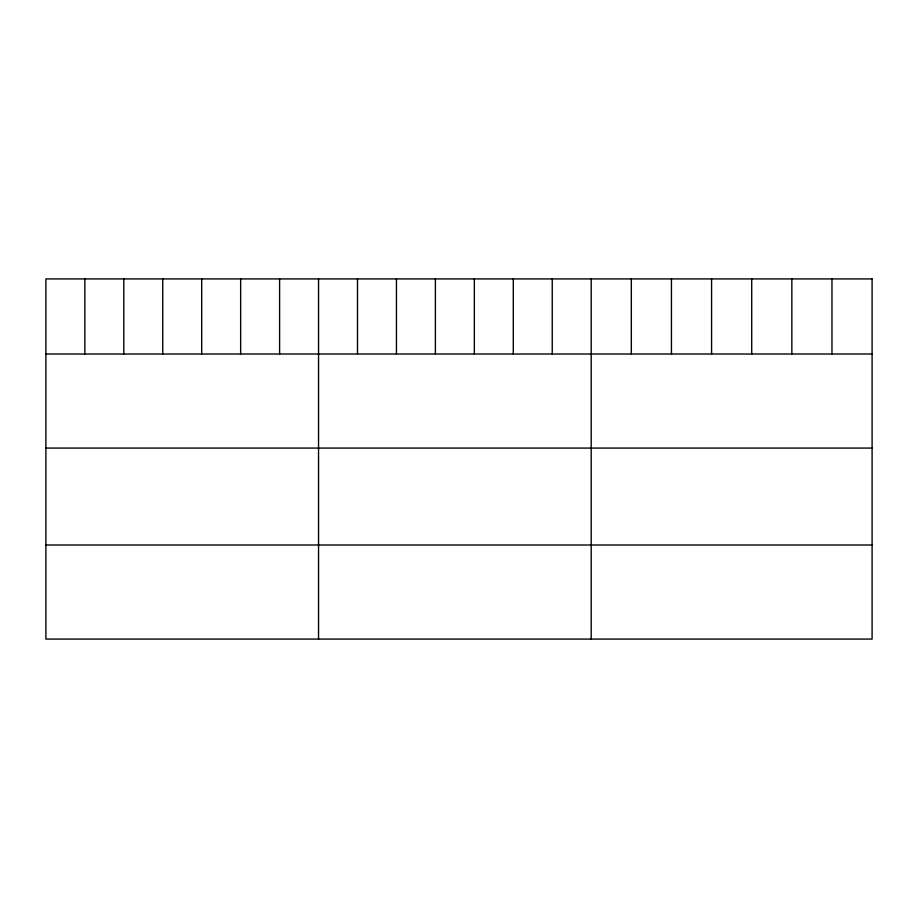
<?xml version="1.0" encoding="UTF-8"?>
<svg xmlns="http://www.w3.org/2000/svg" width="918" height="918" viewBox="0 0 918 918"><rect width="100%" height="100%" fill="white"/><g stroke="black" fill="none" stroke-linecap="round" stroke-linejoin="round"><path stroke-width="1.38" d="M45.9 354.004L872.1 354.004M45.9 448.076L872.1 448.076M45.9 545.005L872.1 545.005M831.972 278.923L831.972 354.004M791.844 278.923L791.844 354.004M751.716 278.923L751.716 354.004M711.576 278.923L711.576 354.004M671.448 278.923L671.448 354.004M631.32 278.923L631.32 354.004M591.192 278.923L591.192 639.077M552.246 278.923L552.246 354.004M513.288 278.923L513.288 354.004M474.342 278.923L474.342 354.004M435.396 278.923L435.396 354.004M396.45 278.923L396.45 354.004M357.492 278.923L357.492 354.004M318.546 278.923L318.546 639.077M279.6 278.923L279.6 354.004M240.642 278.923L240.642 354.004M201.696 278.923L201.696 354.004M162.75 278.923L162.75 354.004M123.804 278.923L123.804 354.004M84.846 278.923L84.846 354.004M872.1 278.923L45.9 278.923L45.9 639.077L872.1 639.077L872.1 278.923"/></g></svg>
